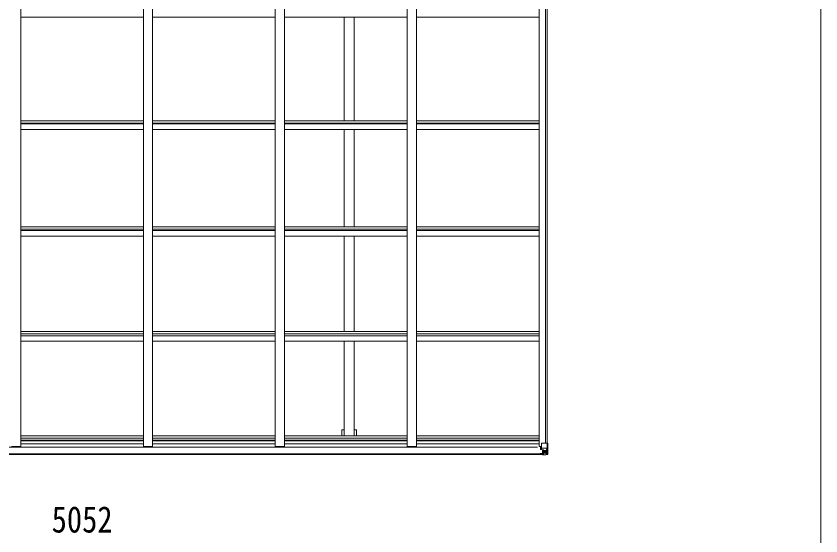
# Model space of a CAD drawing. Units: millimetres at full size; details may follow other scales. Extents: x -8385 to 8479, y -5853 to 5787.
# Drawn here: x 3685 to 8055, y 360 to 3180 of the extents above; entities that cross this region are included whole.
import ezdxf
from ezdxf.enums import TextEntityAlignment as Align

# ---------------------------------------------------------------- set-up
doc = ezdxf.new("R2010")
doc.units = ezdxf.units.MM
doc.header["$LTSCALE"] = 30
for name, color, linetype, lineweight in [('0-1_本体', 4, 'Continuous', 9), ('0-2_部品', 7, 'Continuous', 9), ('0-A_寸法', 6, 'Continuous', 9), ('F-0_240', 7, 'Continuous', 9)]:
    doc.layers.add(name, color=color, linetype=linetype, lineweight=lineweight)
doc.styles.add('ＭＳ ゴシック', font='')
doc.styles.get('ＭＳ ゴシック').set_extended_font_data('MS Gothic')

msp = doc.modelspace()

# ---------------------------------------------------------------- linework, layer by layer
at = {"layer": '0-1_本体'}
for p, q in [((3710.15, 844.54), (3710.15, 5560.91)), ((4376.15, 844.54), (4376.15, 5560.91)), ((4426.15, 844.54), (4426.15, 5560.91)), ((5092.15, 844.54), (5092.15, 5560.91)), ((5142.15, 844.54), (5142.15, 5560.91)), ((5808.15, 844.54), (5808.15, 5560.91)), ((5858.15, 844.54), (5858.15, 5560.91)), ((6524.15, 844.54), (6524.15, 5560.91)), ((6559.33, 863.01), (6559.33, 5542.44)), ((6569.15, 863.01), (6569.15, 5542.44)), ((3710.15, 3174.72), (4376.15, 3174.72)), ((4426.15, 3174.72), (5092.15, 3174.72)), ((5142.15, 3174.72), (5808.15, 3174.72)), ((5465.65, 2612.08), (5465.65, 3174.72)), ((5520.65, 2612.08), (5520.65, 3174.72)), ((5858.15, 3174.72), (6524.15, 3174.72)), ((3710.15, 2612.08), (4376.15, 2612.08)), ((3710.15, 2599.07), (4376.15, 2599.07)), ((3710.15, 2595.23), (4376.15, 2595.23)), ((4426.15, 2612.08), (5092.15, 2612.08)), ((4426.15, 2599.07), (5092.15, 2599.07)), ((4426.15, 2595.23), (5092.15, 2595.23)), ((5142.15, 2612.08), (5808.15, 2612.08)), ((5142.15, 2599.07), (5808.15, 2599.07)), ((5142.15, 2595.23), (5808.15, 2595.23)), ((5858.15, 2612.08), (6524.15, 2612.08)), ((5858.15, 2599.07), (6524.15, 2599.07)), ((5858.15, 2595.23), (6524.15, 2595.23)), ((3710.15, 2565.43), (4376.15, 2565.43)), ((4426.15, 2565.43), (5092.15, 2565.43)), ((5142.15, 2565.43), (5808.15, 2565.43)), ((5465.65, 2036.73), (5465.65, 2565.43)), ((5520.65, 2036.73), (5520.65, 2565.43)), ((5858.15, 2565.43), (6524.15, 2565.43)), ((3710.14, 2023.78), (4376.14, 2023.78)), ((3710.15, 2036.73), (4376.15, 2036.73)), ((3710.15, 2016.38), (4376.15, 2016.38)), ((4426.14, 2023.78), (5092.14, 2023.78)), ((4426.15, 2036.73), (5092.15, 2036.73)), ((4426.15, 2016.38), (5092.15, 2016.38)), ((5142.14, 2023.78), (5808.14, 2023.78)), ((5142.15, 2036.73), (5808.15, 2036.73)), ((5142.15, 2016.38), (5808.15, 2016.38)), ((5858.14, 2023.78), (6524.14, 2023.78)), ((5858.15, 2036.73), (6524.15, 2036.73)), ((5858.15, 2016.38), (6524.15, 2016.38)), ((3710.15, 1986.97), (4376.15, 1986.97)), ((4426.15, 1986.97), (5092.15, 1986.97)), ((5142.15, 1986.97), (5808.15, 1986.97)), ((5465.65, 1468.36), (5465.65, 1986.97)), ((5520.65, 1468.36), (5520.65, 1986.97)), ((5858.15, 1986.97), (6524.15, 1986.97)), ((3710.15, 1468.36), (4376.15, 1468.36)), ((3710.15, 1455.52), (4376.15, 1455.52)), ((3710.15, 1445.37), (4376.15, 1445.37)), ((4426.15, 1468.36), (5092.15, 1468.36)), ((4426.15, 1455.52), (5092.15, 1455.52)), ((4426.15, 1445.37), (5092.15, 1445.37)), ((5142.15, 1468.36), (5808.15, 1468.36)), ((5142.15, 1455.52), (5808.15, 1455.52)), ((5142.15, 1445.37), (5808.15, 1445.37)), ((5858.15, 1468.36), (6524.15, 1468.36)), ((5858.15, 1455.52), (6524.15, 1455.52)), ((5858.15, 1445.37), (6524.15, 1445.37)), ((3710.15, 1416.4), (4376.15, 1416.4)), ((4426.15, 1416.4), (5092.15, 1416.4)), ((5142.15, 1416.4), (5808.15, 1416.4)), ((5465.65, 903.4), (5465.65, 1416.4)), ((5520.65, 903.4), (5520.65, 1416.4)), ((5858.15, 1416.4), (6524.15, 1416.4)), ((5453.65, 936.24), (5465.65, 936.24)), ((5453.65, 936.24), (5453.65, 903.4)), ((5532.65, 936.24), (5520.65, 936.24)), ((5532.65, 936.24), (5532.65, 903.4)), ((3710.15, 903.4), (4376.15, 903.4)), ((3710.15, 890.58), (4376.15, 890.58)), ((3710.15, 879.23), (4376.15, 879.23)), ((3710.15, 875.45), (4376.15, 875.45)), ((4426.15, 903.4), (5092.15, 903.4)), ((4426.15, 890.58), (5092.15, 890.58)), ((4426.15, 879.23), (5092.15, 879.23)), ((4426.15, 875.45), (5092.15, 875.45)), ((5142.15, 903.4), (5808.15, 903.4)), ((5142.15, 890.58), (5808.15, 890.58)), ((5142.15, 879.23), (5808.15, 879.23)), ((5142.15, 875.45), (5808.15, 875.45)), ((5858.15, 903.4), (6524.15, 903.4)), ((5858.15, 890.58), (6524.15, 890.58)), ((5858.15, 879.23), (6524.15, 879.23)), ((5858.15, 875.45), (6524.15, 875.45)), ((6515.15, 841.22), (1571.15, 841.22)), ((3660.15, 844.54), (3710.15, 844.54)), ((3710.15, 859.5), (4376.15, 859.5)), ((4376.15, 844.54), (4426.15, 844.54)), ((4426.15, 859.5), (5092.15, 859.5)), ((5092.15, 844.54), (5142.15, 844.54)), ((5142.15, 859.5), (5808.15, 859.5)), ((5808.15, 844.54), (5858.15, 844.54)), ((5858.15, 859.5), (6524.15, 859.5)), ((6524.15, 844.54), (6537.15, 844.54)), ((1538.65, 804.67), (6547.65, 804.67)), ((1538.65, 802.24), (6547.65, 802.24))]:
    msp.add_line(p, q, dxfattribs=at)
at = {"layer": '0-2_部品'}
for p, q in [((6532.65, 844.54), (6532.65, 828.14)), ((6532.65, 840.01), (6537.15, 840.01)), ((6537.15, 862.01), (6537.15, 828.91)), ((6561.15, 836.34), (6537.15, 836.34)), ((6568.31, 863.01), (6538.15, 863.01)), ((6567.76, 836.13), (6561.15, 836.34)), ((6567.76, 836.13), (6563.62, 824.04)), ((6568.31, 863.01), (6568.31, 802.42)), ((6531.15, 806.99), (6531.15, 806.87)), ((6531.15, 805.31), (6531.15, 806.87)), ((6531.15, 805.31), (6531.15, 804.67)), ((6532.15, 805.31), (6531.15, 805.31)), ((6532.15, 804.67), (6532.15, 805.31)), ((6537.15, 805.31), (6532.15, 805.31)), ((6533.65, 829.86), (6532.65, 829.86)), ((6532.65, 828.14), (6533.65, 828.13)), ((6537.7, 828.09), (6533.65, 828.13)), ((6537.35, 801.81), (6535.66, 802.24)), ((6537.15, 806.92), (6547.15, 807)), ((6537.15, 806.92), (6537.15, 805.31)), ((6537.35, 801.81), (6537.65, 801.81)), ((6537.65, 801.81), (6537.65, 802.24)), ((6537.98, 828.65), (6548.33, 827)), ((6537.98, 828.02), (6537.98, 828.65)), ((6548.33, 826.36), (6537.98, 828.02)), ((6539.15, 805.07), (6547.15, 805.07)), ((6539.15, 805.05), (6547.15, 805.05)), ((6542.65, 801.42), (6542.65, 802.24)), ((6542.65, 801.42), (6547.65, 801.51)), ((6542.65, 801.01), (6542.65, 801.42)), ((6542.65, 801.01), (6542.65, 800.49)), ((6549.15, 800.89), (6542.65, 800.49)), ((6542.65, 800.49), (6542.65, 799.61)), ((6542.65, 799.61), (6549.15, 800.01)), ((6543.65, 827.11), (6543.65, 807.14)), ((6543.65, 819.21), (6547.65, 819.21)), ((6543.65, 811), (6547.65, 811)), ((6547.54, 807.37), (6543.65, 807.37)), ((6547.16, 807), (6547.15, 807)), ((6547.15, 805.05), (6547.15, 807)), ((6547.15, 806.07), (6547.65, 806.07)), ((6547.16, 807.17), (6547.16, 807)), ((6547.65, 822.81), (6549.15, 822.81)), ((6547.65, 809.25), (6549.15, 809.25)), ((6547.65, 805.71), (6549.15, 805.71)), ((6548.33, 827), (6548.33, 826.36)), ((6549.15, 826.1), (6549.15, 800.01)), ((6561.15, 822.81), (6549.15, 822.81)), ((6550.15, 809.25), (6549.15, 809.25)), ((6561.15, 809.25), (6549.15, 809.25)), ((6549.15, 800.12), (6561.15, 800.9)), ((6555.67, 816.45), (6555.67, 817.41)), ((6561.15, 822.81), (6561.15, 822.81)), ((6561.15, 822.81), (6563.49, 822.78)), ((6563.49, 809.3), (6561.15, 809.25)), ((6561.24, 800.91), (6569.17, 801.38)), ((6563.49, 822.78), (6563.49, 809.3)), ((6564.34, 805.8), (6567.07, 802.13)), ((6568.31, 802.35), (6568.31, 802.42)), ((6570.21, 801.34), (6570.21, 801.3)), ((6570.21, 801.29), (6570.21, 801.29)), ((6571.15, 802.3), (6571.15, 802.34))]:
    msp.add_line(p, q, dxfattribs=at)
for points in [[(6571.15, 802.34), (6571.15, 863.01), (6568.31, 863.01)], [(6537.15, 806.92), (6537.15, 806.93), (6531.15, 806.87)], [(6532.15, 807.04), (6547.15, 807.17), (6547.16, 807.17)], [(6533.65, 828.13), (6533.65, 829.86), (6537.15, 829.88)], [(6547.15, 806.07), (6539.15, 806.07), (6539.15, 804.67)], [(6542.65, 801.01), (6547.65, 801.01), (6547.65, 826.47)], [(6570.21, 801.29), (6561.15, 800.74), (6549.15, 800.01)], [(6554.71, 814.53), (6553.75, 814.53), (6553.75, 815.49), (6554.71, 815.49)], [(6555.67, 817.41), (6556.63, 817.41), (6556.63, 816.45)], [(6556.63, 813.57), (6556.63, 812.61), (6555.67, 812.61), (6555.67, 813.57)], [(6557.59, 815.49), (6558.55, 815.49), (6558.55, 814.53), (6557.59, 814.53)]]:
    msp.add_lwpolyline(points, dxfattribs=at)
msp.add_circle((6556.15, 815.01), 5.3, dxfattribs=at)
for centre, radius, start, end in [((6538.15, 862.01), 1, 90, 180), ((6532.02, 799.35), 7.69, 88.96999, 96.43426), ((6538.09, 829.58), 0.937, 182.32209, 263.26766), ((6538.09, 828.95), 0.937, 182.32209, 263.26766), ((6547.15, 807.5), 0.5, 270.52895, 0.04464), ((6547.15, 804.57), 0.5, 0.00109, 90.00109), ((6547.15, 804.55), 0.5, 359.99802, 89.99691), ((6547.14, 807.68), 0.513, 271.88028, 1.04707), ((6548.22, 826.07), 0.937, 2.32209, 83.26766), ((6548.22, 825.43), 0.937, 2.32209, 83.26766), ((6554.71, 816.45), 0.96, 270, 0), ((6554.71, 813.57), 0.96, 0, 90), ((6557.59, 816.45), 0.96, 180, 270), ((6557.59, 813.57), 0.96, 90, 180), ((6567.03, 802.3), 1.28, 311.17831, 2.45895), ((6569, 788.69), 12.7, 89.24466, 95.10311), ((6570.15, 802.34), 0.999, 273.4424, 359.95083), ((6570.15, 802.3), 0.999, 273.4424, 359.95083), ((6570.15, 802.29), 1, 273.50017, 0.00079)]:
    msp.add_arc(centre, radius, start, end, dxfattribs=at)
for centre, major_axis, ratio, start_param, end_param in [((6567.04, 833.78), (-0.85, -2.32), 0.403757, 2.3087461, 3.2744049), ((6642.9, 809.25), (-81.75, 0), 0.061163, 0, 0.0007725), ((6564.89, 822.75), (0, -3), 0.468246, 4.2703918, 4.7058971), ((6566.36, 809.39), (-0.03, -5), 0.573921, 4.7320603, 5.5159136), ((6568.02, 804.31), (0.02, -3), 0.466854, 5.5234897, 6.1575023), ((6568.21, 801.22), (-2, -0.12), 0.060933, 3.1378449, 4.2119296), ((6369.21, 788.98), (-201, -12.36), 0.060933, 3.1373463, 3.1378449)]:
    msp.add_ellipse(centre, major_axis=major_axis, ratio=ratio, start_param=start_param, end_param=end_param, dxfattribs=at)
at = {"layer": 'F-0_240', "color": 5}
msp.add_line((8054.55, 5787.34), (8054.55, -5852.66), dxfattribs=at)

# ---------------------------------------------------------------- texts
at = {"layer": '0-A_寸法', "color": 7, "style": 'ＭＳ ゴシック', "width": 0.85}
msp.add_text('5052', height=143, dxfattribs=at).set_placement((3878.15, 335.37), align=Align.BOTTOM_LEFT)

doc.saveas('drawing.dxf')
